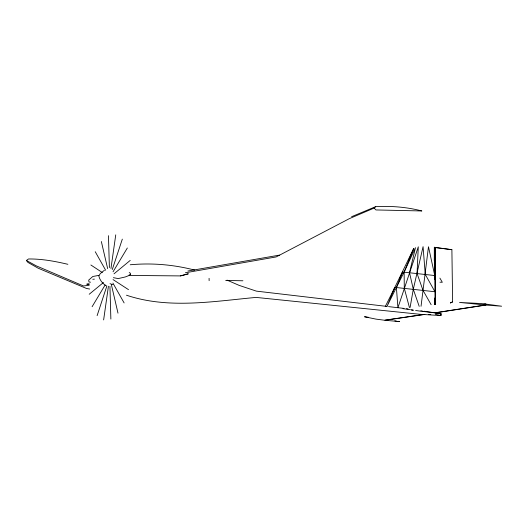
<?xml version="1.0" encoding="UTF-8"?>
<svg xmlns="http://www.w3.org/2000/svg" width="528" height="528" viewBox="0 0 528 528"><rect width="100%" height="100%" fill="white"/><g stroke="black" fill="none" stroke-linecap="round" stroke-linejoin="round"><path stroke-width="0.79" d="M435.118 304.616L434.762 247.183M434.28 261.023L434.326 247.249M434.9 298.102L434.874 304.643L434.815 298.115M434.966 279.299L435.085 247.414L451.889 249.685L452.621 301.877L450.463 302.927M435.56 314.972L440.939 315.487L440.788 313.394L438.418 312.998M440.682 315.513L440.788 313.394L440.51 313.797M485.41 304.999L485.456 304.049L480.803 303.534L459.532 302.438L485.41 304.999L434.762 312.814L422.11 311.375M485.932 305.059L485.978 304.108L501.6 306.207L485.932 305.059L435.283 312.866M421.04 306.28L428.472 246.728L434.755 275.537L434.227 275.616M103.627 319.922L108.431 286.222M110.946 268.567L115.751 234.861M410.098 307.454L413.292 289.271L423.073 246.662L425.258 274.415L434.96 291.733L394.845 287.371L385.295 306.464M97.119 315.625L106.867 285.978M112.266 269.584L122.324 239.131M435.547 314.754L440.939 315.487L441.025 313.718L423.971 311.223M434.755 275.537L402.607 272.012L396.396 287.456L386.925 306.557L394.845 287.371L413.741 248.417L404.118 272.098L396.396 287.456L397.921 307.732L418.288 246.814L417.047 273.471L423.014 290.38L431.145 304.702M408.606 260.304L413.741 248.417M399.663 278.678L402.607 272.012M392.205 293.304L394.845 287.371M92.103 306.709L105.079 285.067M113.051 271.795L127.334 248.002M374.161 208.058L375.679 206.653C391.182 205.808 406.791 207.062 421.839 210.956L375.923 209.946L374.161 208.058L349.404 218.618L276.144 256.938L185.387 272.765M114.041 273.794L130.218 260.416M89.206 294.254L103.481 282.5M104.419 270.25L100.214 273.643L98.855 276.151C99.805 280.137 102.696 283.754 106.22 285.787M89.668 289.034L86.546 288.479L38.181 268.211L27.911 262.396L26.4 260.462L28.492 258.977C41.804 258.806 54.965 261.248 67.874 264.304M450.397 302.94L452.621 301.877M351.608 216.691L375.679 206.653M188.338 273.92L180.47 275.913L130.739 275.451M180.47 275.913L188.08 273.755M98.749 275.398L92.803 276.494L88.697 280.097L88.988 281.965L90.532 282.203M187.829 271.042L279.391 255.136M434.749 279.332L434.643 247.48L435.085 247.414L435.369 304.57M424.301 314.371L384.417 320.219L375.989 319.117L364.492 316.76L368.432 317.288M424.829 314.431L384.938 320.278L399.557 321.585L397.954 321.328M483.166 304.352L485.456 304.049M483.694 304.412L485.978 304.108M89.199 283.853L86.757 284.163L89.219 284.275M89.212 285.245L83.503 285.971L36.188 265.822L26.4 260.462M129.017 275.075L130.627 274.883M92.803 279.312L94.406 279.127M130.231 264.772C151.84 262.772 173.692 264.64 194.641 270.085M242.92 280.777L225.7 280.46M439.936 282.196L442.319 282.269L439.89 278.111M435.131 315.216L420.136 314.305L256.06 297.409C213.173 301.363 168.399 309.296 126.463 295.205M428.38 314.411L430.769 314.582M411.563 310.028L413.2 310.213M386.885 306.412L256.37 291.126L239.138 285.377L227.06 280.137M388.516 306.603L404.012 308.418M406.461 308.708L408.091 308.9M434.643 247.48L451.889 249.685M415.609 310.51L421.318 311.276M420.856 310.801L422.413 311.012M403.016 308.669L410.157 309.665M435.653 313.051L438.082 313.427M410.949 309.771L413.279 310.141M394.753 320.819L396.35 321.077M113.395 277.675L118.193 278.586L125.275 276.956L130.027 275.128L130.502 273.319L129.228 272.56M110.029 283.675L112.88 284.704M113.051 279.583L128.509 289.648M90.875 264.997L102.293 272.521M112.893 283.067L124.126 302.94M95.238 251.717L105.673 270.263M419.206 306.372L413.292 289.271L409.51 272.653L415.47 247.658L404.118 272.098L404.303 288.288L409.418 307.501M101.35 241.54L107.646 268.627M111.349 284.546L117.995 313.15M108.458 235.679L109.395 267.577M109.943 286.374L110.867 319.044M209.081 278.329L209.134 280.672M435.019 269.788L435.138 279.596"/></g></svg>
